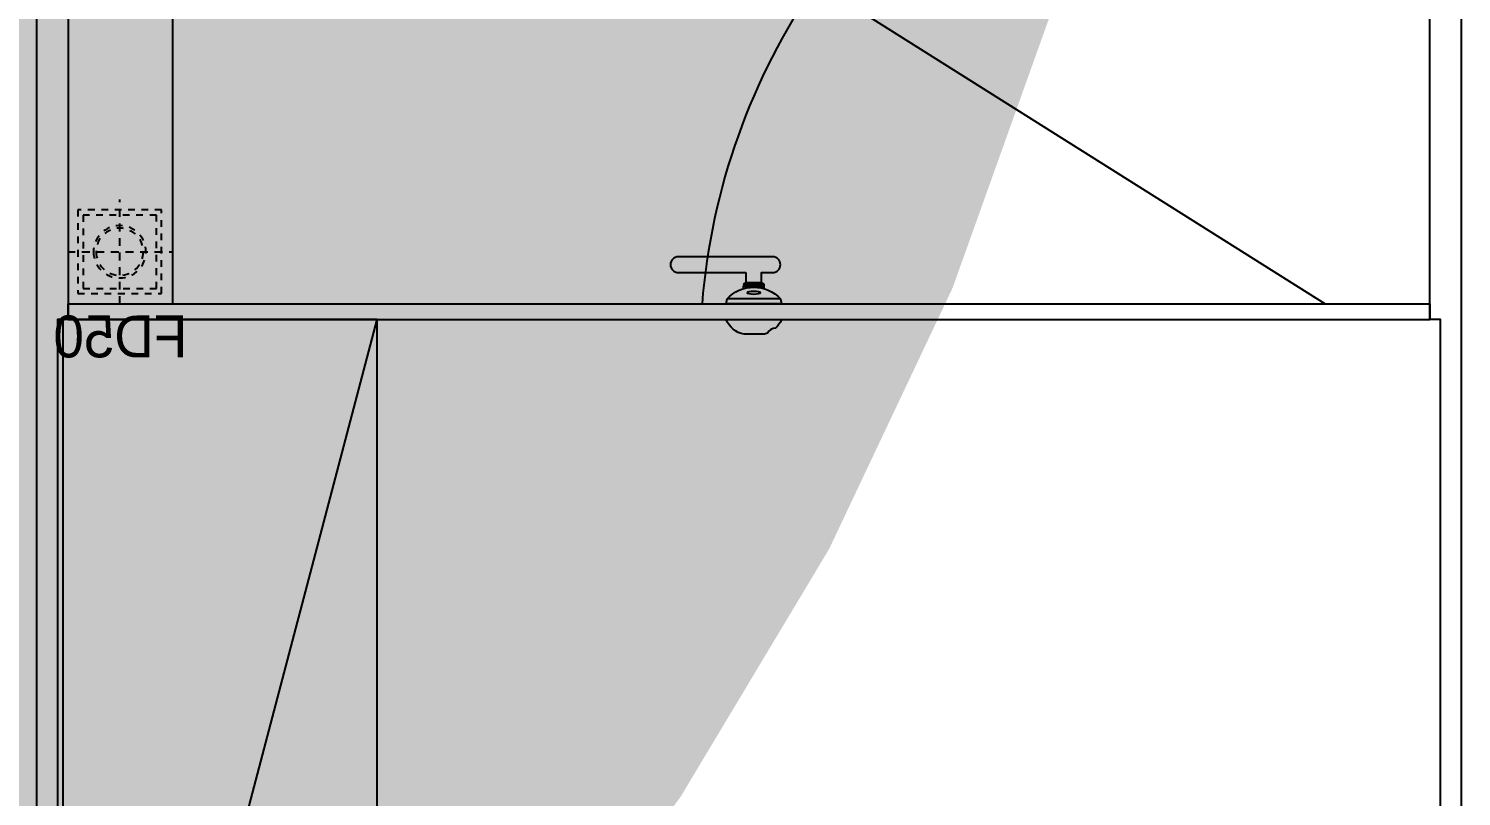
# Model space of a CAD drawing. Header units: millimetres. Extents: x 13515 to 183937, y -33900 to -660.
# Drawn here: x 121790.43 to 121811.84, y -19384.69 to -19373.22 of the extents above; entities that cross this region are included whole.
import ezdxf

# ---------------------------------------------------------------- set-up
doc = ezdxf.new("R2010")
doc.units = ezdxf.units.MM
doc.header["$LTSCALE"] = 100
doc.header["$MEASUREMENT"] = 0
doc.linetypes.add('-HID', pattern=[2.5, 1.5, -1])
doc.linetypes.add('HIDDEN', pattern=[2, 1, -1])
doc.layers.get('0').update_dxf_attribs({"linetype": 'CONTINUOUS'})
doc.layers.get('Defpoints').update_dxf_attribs({"color": 171, "linetype": 'CONTINUOUS'})
for name, color, linetype in [('254', 254, 'CONTINUOUS'), ('ELE9', 9, 'CONTINUOUS'), ('LED', 7, 'CONTINUOUS'), ('TOI', 12, 'CONTINUOUS')]:
    doc.layers.add(name, color=color, linetype=linetype)
doc.styles.add('SID', font='')
doc.styles.get('SID').set_extended_font_data('Dotum')

# ---------------------------------------------------------------- blocks, each defined once
blk = doc.blocks.new('A$C70181699')
at = {"layer": 'TOI', "linetype": '-HID', "ltscale": 0.05}
for p, q in [((67.3991059330292, 59.74353599210735), (67.3991059330292, 159.7435359921073)), ((117.3991059330292, 109.7435359921073), (17.39910593302919, 109.7435359921073))]:
    blk.add_line(p, q, dxfattribs=at)
at = {"layer": 'TOI', "linetype": '-HID', "ltscale": 0.01}
for points in [[(107.3991059330292, 69.74353599210735), (27.39910593302921, 69.74353599210735), (27.39910593302921, 149.7435359921073), (107.3991059330292, 149.7435359921073)], [(102.3991059330292, 74.74353599210734), (32.39910593302921, 74.74353599210734), (32.39910593302921, 144.7435359921073), (102.3991059330292, 144.7435359921073)]]:
    blk.add_lwpolyline(points, close=True, dxfattribs=at)
for radius in [25, 22.5]:
    blk.add_circle((67.3991059330292, 109.7435359921073), radius, dxfattribs=at)
at = {"layer": 'Defpoints', "style": 'SID'}
blk.add_text('FD50', height=40, dxfattribs=at).set_placement((2.767347004497423, 8.87179298244882))
blk = doc.blocks.new('FGHJ')
at = {"layer": 'ELE9'}
for p, q in [((37201288.23950724, 56207.57660655072), (37201774.06775966, 55901.3375621005)), ((37201168.49908813, 55931.3375621005), (37201221.12408812, 55931.3375621005)), ((37201221.12408812, 55931.3375621005), (37201221.12408812, 55921.3375621005)), ((37201221.12408812, 55921.3375621005), (37201218.62408812, 55919.8375621005)), ((37201218.62408812, 55919.8375621005), (37201238.62408812, 55919.8375621005)), ((37201218.62408812, 55918.3375621005), (37201218.62408812, 55915.88104899367)), ((37201254.12408812, 55906.3375621005), (37201203.12408813, 55906.3375621005))]:
    blk.add_line(p, q, dxfattribs=at)
at = {"layer": 'ELE9', "ltscale": 0.1}
for points in [[(37195449.06775966, 55446.33756218909), (37195449.06775966, 57091.3375621899), (37203644.06775966, 57091.3375621899), (37203644.06775966, 54531.3375621899), (37203454.06775966, 54531.3375621899), (37203454.06775966, 56901.3375621899), (37202094.06775966, 56901.3375621899), (37202094.06775966, 54721.3375621899), (37202654.06775966, 54721.3375621899), (37202654.06775966, 54531.3375621899), (37201904.06775966, 54531.3375621899), (37201904.06775966, 56901.3375621899), (37200544.06775966, 56901.3375621899), (37200544.06775966, 54721.3375621899), (37201104.06775966, 54721.3375621899), (37201104.06775966, 54531.3375621899), (37200544.06775966, 54531.3375621899), (37200544.06775966, 54326.3375621892), (37200354.06775966, 54326.3375621892), (37200354.06775966, 56901.3375621899), (37195639.06775966, 56901.3375621899), (37195639.06775966, 55446.33756218909), (37195449.06775966, 55446.33756218909)], [(37201884.06775966, 54661.33756219177), (37201884.06775966, 55886.3375621005), (37201874.06775966, 55886.3375621005), (37201874.06775966, 56871.3375621899), (37200574.06775966, 56871.3375621899), (37200574.06775966, 55886.3375621005), (37200564.06775966, 55886.3375621005), (37200564.06775966, 54741.3375621899), (37201124.06775966, 54741.3375621899), (37201124.06775966, 54661.33756219178)], [(37200569.06775966, 54746.3375621899), (37200869.06775966, 55886.33756210119)]]:
    blk.add_lwpolyline(points, dxfattribs=at)
at = {"layer": 'ELE9'}
for points in [[(37200674.06775966, 55901.3375621005), (37200674.06775966, 56871.3375621899)], [(37200574.06775966, 55886.3375621005), (37200574.06775966, 55901.3375621005), (37201874.06775966, 55901.3375621005), (37201874.06775966, 55886.3375621005)], [(37200574.06775966, 55886.3375621005), (37201874.06775966, 55886.3375621005)]]:
    blk.add_lwpolyline(points, dxfattribs=at)
blk.add_lwpolyline([(37201238.62408812, 55915.88104899367), (37201238.62408812, 55918.3375621005), (37201218.62408812, 55918.3375621005), (37201238.62408812, 55918.3375621005), (37201238.62408812, 55919.8375621005), (37201236.12408812, 55921.3375621005), (37201221.12408812, 55921.3375621005), (37201236.12408812, 55921.3375621005), (37201236.12408812, 55931.3375621005), (37201246.62408812, 55931.3375621005, 0.9999999999999998), (37201246.62408812, 55946.3375621005), (37201156.62408813, 55946.3375621005, 0.9999999999999998), (37201156.62408813, 55931.3375621005), (37201169.12408812, 55931.3375621005)], format="xyb", dxfattribs=at)
for points in [[(37201202.12408812, 55901.3375621005), (37201203.12408813, 55906.3375621005, -0.4313725490196005), (37201254.12408812, 55906.3375621005), (37201255.12408812, 55901.3375621005)], [(37201255.12408812, 55886.3375621005, -0.1064448704441002), (37201249.40618034, 55878.19082401088, 0.2961171457058216), (37201241.77950506, 55873.45486930897, -0.0430356459177163), (37201237.87408812, 55872.3375621005), (37201219.37408812, 55872.3375621005, -0.2495660521492891), (37201202.12408812, 55886.3375621005)]]:
    blk.add_lwpolyline(points, format="xyb", close=True, dxfattribs=at)
at = {"layer": 'ELE9', "ltscale": 0.1}
blk.add_lwpolyline([(37200569.06775966, 54746.3375621899), (37200869.06775966, 54746.3375621899), (37200869.06775966, 55886.33756210119), (37200569.06775966, 55886.33756210119)], close=True, dxfattribs=at)
at = {"layer": 'ELE9'}
blk.add_arc((37201805.38223137, 55850.91567179409), 628.2066697264448, 145.4069015907875, 175.3963042165435, dxfattribs=at)
at = {"layer": 'ELE9', "extrusion": (0, 0, -1)}
blk.add_ellipse((37201228.62408812, 55912.06721562287), major_axis=(-6.499999999999997, -9.423701989790279e-12), ratio=0.1930084877308087, dxfattribs=at)
at = {"layer": 'ELE9', "xscale": -1}
blk.add_blockref('A$C70181699', (37200690.75312486, 55841.43940000376), dxfattribs=at)

msp = doc.modelspace()

# ---------------------------------------------------------------- hatches: boundary and pattern name
at = {"layer": '254', "ltscale": 10000}
h = msp.add_hatch(color=256, dxfattribs=at)
h.dxf.hatch_style = 1
edge = h.paths.add_edge_path()
edge.add_arc((121651.0301449897, -19301.91519588624), 40, 90, 180)
edge.add_line((121611.0301449897, -19301.91519588624), (121611.0301449897, -19360.25086901384))
edge.add_arc((121651.0301449897, -19360.25086901384), 40, 180, 270)
edge.add_line((121651.0301449897, -19400.25086901384), (121763.5855650241, -19400.25086901384))
edge.add_arc((121763.5855650241, -19360.25086901384), 40, 270, 360)
edge.add_line((121803.5855650241, -19360.25086901384), (121803.5855650241, -19301.91519588624))
edge.add_arc((121763.5855650241, -19301.91519588624), 40, 0, 90)
edge.add_line((121763.5855650241, -19261.91519588624), (121651.0301449897, -19261.91519588624))

# ---------------------------------------------------------------- next in the draw order: block references
at = {"xscale": 0.01565102769230769, "yscale": 0.01565102769230769, "zscale": 0.01565102769230769}
msp.add_blockref('FGHJ', (-460436.1937410746, -20252.24237189475), dxfattribs=at)

# ---------------------------------------------------------------- next in the draw order: linework, layer by layer
at = {"layer": 'LED', "color": 6, "linetype": 'HIDDEN', "ltscale": 0.3, "const_width": 7.999999999999995}
msp.add_lwpolyline([(121651.0301449897, -19261.91519588624, 0.414213562373095), (121611.0301449897, -19301.91519588624), (121611.0301449897, -19360.25086901384, 0.414213562373095), (121651.0301449897, -19400.25086901384), (121763.5855650241, -19400.25086901384, 0.414213562373095), (121803.5855650241, -19360.25086901384), (121803.5855650241, -19301.91519588624, 0.414213562373095), (121763.5855650241, -19261.91519588624)], format="xyb", close=True, dxfattribs=at)

doc.saveas('drawing.dxf')
